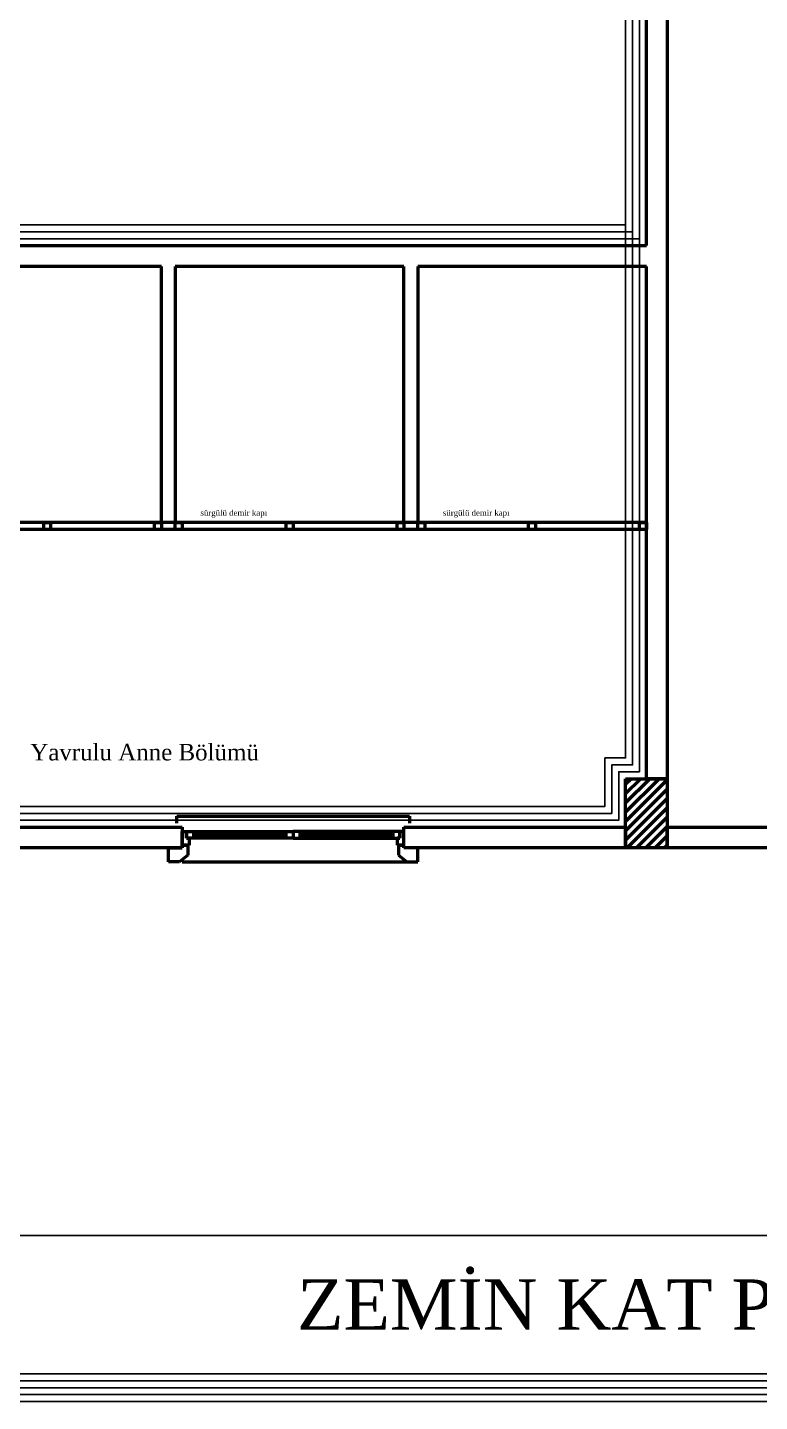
# Model space of a CAD drawing. Header units: millimetres. Extents: x 2046 to 14753, y 2361 to 29276.
# Drawn here: x 3858 to 4387, y 17176 to 18168 of the extents above; entities that cross this region are included whole.
import ezdxf

# ---------------------------------------------------------------- set-up
doc = ezdxf.new("R2010")
doc.units = ezdxf.units.MM
doc.layers.add('A.O. DUVAR', color=7, linetype='Continuous', lineweight=50)
doc.layers.add('yazi', color=251, linetype='Continuous', lineweight=25)
for name, color, linetype in [('BLK-DATA', 2, 'Continuous'), ('telefon', 6, 'Continuous'), ('tv', 4, 'Continuous')]:
    doc.layers.add(name, color=color, linetype=linetype)
doc.styles.add('A.O. MALZEME', font='times.ttf', dxfattribs={"height": 10})
doc.styles.add('Elektrik Yazı', font='times.ttf')

msp = doc.modelspace()

# ---------------------------------------------------------------- linework, layer by layer
at = {"layer": 'A.O. DUVAR'}
for p, q in [((4304.96, 18010.858), (4304.96, 18370.858)), ((4319.96, 18370.858), (4319.96, 17625.858)), ((3789.96, 18010.858), (4304.96, 18010.858)), ((3954.96, 17995.858), (3789.96, 17995.858)), ((3954.96, 17810.858), (3954.96, 17995.858)), ((4129.96, 17995.858), (3964.96, 17995.858)), ((3964.96, 17995.858), (3964.96, 17810.858)), ((4129.96, 17810.858), (4129.96, 17995.858)), ((4304.96, 17995.858), (4139.96, 17995.858)), ((4139.96, 17995.858), (4139.96, 17810.858)), ((4304.96, 17625.858), (4304.96, 17995.858)), ((4304.96, 17810.858), (3434.96, 17810.858)), ((4304.96, 17805.858), (3434.96, 17805.858)), ((3869.96, 17810.858), (3874.96, 17810.858)), ((3869.96, 17805.858), (3869.96, 17810.858)), ((3874.96, 17805.858), (3869.96, 17805.858)), ((3874.96, 17810.858), (3874.96, 17805.858)), ((3949.96, 17810.858), (3954.96, 17810.858)), ((3949.96, 17805.858), (3949.96, 17810.858)), ((3954.96, 17805.858), (3949.96, 17805.858)), ((3954.96, 17810.858), (3954.96, 17805.858)), ((3964.96, 17810.858), (3954.96, 17810.858)), ((3964.96, 17810.858), (3969.96, 17810.858)), ((3964.96, 17805.858), (3964.96, 17810.858)), ((3969.96, 17805.858), (3964.96, 17805.858)), ((3969.96, 17810.858), (3969.96, 17805.858)), ((4044.96, 17810.858), (4049.96, 17810.858)), ((4044.96, 17805.858), (4044.96, 17810.858)), ((4049.96, 17805.858), (4044.96, 17805.858)), ((4049.96, 17810.858), (4049.96, 17805.858)), ((4124.96, 17810.858), (4129.96, 17810.858)), ((4124.96, 17805.858), (4124.96, 17810.858)), ((4129.96, 17805.858), (4124.96, 17805.858)), ((4129.96, 17810.858), (4129.96, 17805.858)), ((4139.96, 17810.858), (4129.96, 17810.858)), ((4139.96, 17810.858), (4144.96, 17810.858)), ((4139.96, 17805.858), (4139.96, 17810.858)), ((4144.96, 17805.858), (4139.96, 17805.858)), ((4144.96, 17810.858), (4144.96, 17805.858)), ((4219.96, 17810.858), (4224.96, 17810.858)), ((4219.96, 17805.858), (4219.96, 17810.858)), ((4224.96, 17805.858), (4219.96, 17805.858)), ((4224.96, 17810.858), (4224.96, 17805.858)), ((4299.96, 17810.858), (4304.96, 17810.858)), ((4299.96, 17805.858), (4299.96, 17810.858)), ((4304.96, 17805.858), (4299.96, 17805.858)), ((4304.96, 17810.858), (4304.96, 17805.858)), ((4289.96, 17575.858), (4289.96, 17625.858)), ((4289.96, 17625.858), (4319.96, 17625.858)), ((4301.96, 17625.858), (4304.96, 17625.858)), ((4319.96, 17625.858), (4304.96, 17625.858)), ((4319.96, 17625.858), (4319.96, 17575.858)), ((3965.96, 17593.858), (3965.96, 17598.858)), ((3965.96, 17598.858), (4133.96, 17598.858)), ((3965.96, 17593.858), (3965.96, 17598.858)), ((3965.96, 17598.858), (4133.96, 17598.858)), ((4133.96, 17598.858), (4133.96, 17593.858)), ((4133.96, 17598.858), (4133.96, 17593.858)), ((3769.96, 17590.858), (3969.96, 17590.858)), ((3969.96, 17590.858), (3969.96, 17575.858)), ((3969.96, 17577.858), (3969.96, 17587.858)), ((3969.96, 17587.858), (3972.96, 17587.858)), ((3969.96, 17577.858), (3969.96, 17587.858)), ((3969.96, 17587.858), (3972.96, 17587.858)), ((3972.96, 17587.858), (3972.96, 17582.858)), ((3972.96, 17587.858), (3977.96, 17587.858)), ((3972.96, 17582.858), (3972.96, 17587.858)), ((3972.96, 17587.858), (3972.96, 17582.858)), ((3972.96, 17587.858), (3977.96, 17587.858)), ((3972.96, 17582.858), (3972.96, 17587.858)), ((3977.96, 17587.858), (4044.96, 17587.858)), ((3977.96, 17587.858), (3977.96, 17582.858)), ((3977.96, 17587.858), (4044.96, 17587.858)), ((3977.96, 17587.858), (3977.96, 17582.858)), ((3977.96, 17586.358), (4044.96, 17586.358)), ((3977.96, 17586.358), (4044.96, 17586.358)), ((3977.96, 17585.358), (4044.96, 17585.358)), ((3977.96, 17585.358), (4044.96, 17585.358)), ((3977.96, 17584.358), (4044.96, 17584.358)), ((3977.96, 17584.358), (4044.96, 17584.358)), ((4044.96, 17587.858), (4049.96, 17587.858)), ((4044.96, 17582.858), (4044.96, 17587.858)), ((4044.96, 17587.858), (4049.96, 17587.858)), ((4044.96, 17582.858), (4044.96, 17587.858)), ((4049.96, 17587.858), (4049.96, 17582.858)), ((4054.96, 17587.858), (4049.96, 17587.858)), ((4049.96, 17587.858), (4049.96, 17582.858)), ((4049.96, 17587.858), (4049.96, 17582.858)), ((4054.96, 17587.858), (4049.96, 17587.858)), ((4049.96, 17587.858), (4049.96, 17582.858)), ((4121.96, 17587.858), (4054.96, 17587.858)), ((4054.96, 17582.858), (4054.96, 17587.858)), ((4121.96, 17587.858), (4054.96, 17587.858)), ((4054.96, 17582.858), (4054.96, 17587.858)), ((4121.96, 17586.358), (4054.96, 17586.358)), ((4121.96, 17586.358), (4054.96, 17586.358)), ((4121.96, 17585.358), (4054.96, 17585.358)), ((4121.96, 17585.358), (4054.96, 17585.358)), ((4121.96, 17584.358), (4054.96, 17584.358)), ((4121.96, 17584.358), (4054.96, 17584.358)), ((4126.96, 17587.858), (4121.96, 17587.858)), ((4121.96, 17587.858), (4121.96, 17582.858)), ((4126.96, 17587.858), (4121.96, 17587.858)), ((4121.96, 17587.858), (4121.96, 17582.858)), ((4129.96, 17587.858), (4126.96, 17587.858)), ((4126.96, 17587.858), (4126.96, 17582.858)), ((4126.96, 17582.858), (4126.96, 17587.858)), ((4129.96, 17587.858), (4126.96, 17587.858)), ((4126.96, 17587.858), (4126.96, 17582.858)), ((4126.96, 17582.858), (4126.96, 17587.858)), ((4129.96, 17575.858), (4129.96, 17590.858)), ((4129.96, 17590.858), (4289.96, 17590.858)), ((4129.96, 17577.858), (4129.96, 17587.858)), ((4129.96, 17577.858), (4129.96, 17587.858)), ((4289.96, 17590.858), (4289.96, 17575.858)), ((4319.96, 17590.858), (4322.96, 17590.858)), ((4319.96, 17575.858), (4319.96, 17590.858)), ((4319.96, 17590.858), (4499.96, 17590.858)), ((3969.96, 17575.858), (3769.96, 17575.858)), ((3974.96, 17577.858), (3969.96, 17577.858)), ((3974.96, 17577.858), (3969.96, 17577.858)), ((3972.96, 17582.858), (3974.96, 17582.858)), ((3977.96, 17582.858), (3972.96, 17582.858)), ((3972.96, 17582.858), (3974.96, 17582.858)), ((3977.96, 17582.858), (3972.96, 17582.858)), ((3974.96, 17582.858), (3974.96, 17577.858)), ((3974.96, 17582.858), (3974.96, 17577.858)), ((4044.96, 17582.858), (3977.96, 17582.858)), ((4044.96, 17582.858), (3977.96, 17582.858)), ((4049.96, 17582.858), (4044.96, 17582.858)), ((4049.96, 17582.858), (4044.96, 17582.858)), ((4049.96, 17582.858), (4054.96, 17582.858)), ((4049.96, 17582.858), (4054.96, 17582.858)), ((4054.96, 17582.858), (4121.96, 17582.858)), ((4054.96, 17582.858), (4121.96, 17582.858)), ((4121.96, 17582.858), (4126.96, 17582.858)), ((4121.96, 17582.858), (4126.96, 17582.858)), ((4126.96, 17582.858), (4124.96, 17582.858)), ((4124.96, 17582.858), (4124.96, 17577.858)), ((4126.96, 17582.858), (4124.96, 17582.858)), ((4124.96, 17582.858), (4124.96, 17577.858)), ((4124.96, 17577.858), (4129.96, 17577.858)), ((4124.96, 17577.858), (4129.96, 17577.858)), ((4289.96, 17575.858), (4129.96, 17575.858)), ((4319.96, 17575.858), (4289.96, 17575.858)), ((4499.96, 17575.858), (4319.96, 17575.858)), ((3969.946, 17565.858), (4131.975, 17565.858)), ((3969.946, 17565.858), (4131.975, 17565.858))]:
    msp.add_line(p, q, dxfattribs=at)
at = {"layer": 'A.O. DUVAR', "linetype": 'Continuous', "ltscale": 10}
for p, q in [((4289.96, 17621.944), (4293.875, 17625.858)), ((4289.96, 17615.209), (4300.61, 17625.858)), ((4289.96, 17608.474), (4307.345, 17625.858)), ((4289.96, 17601.738), (4314.08, 17625.858)), ((4289.96, 17595.003), (4319.96, 17625.003)), ((4290.447, 17625.798), (4290.447, 17625.798)), ((4297.182, 17625.798), (4297.182, 17625.798)), ((4303.917, 17625.798), (4303.917, 17625.798)), ((4310.652, 17625.798), (4310.652, 17625.798)), ((4317.387, 17625.798), (4317.387, 17625.798)), ((4289.96, 17588.268), (4319.96, 17618.268)), ((4290.447, 17619.063), (4290.447, 17619.063)), ((4293.814, 17622.43), (4293.814, 17622.43)), ((4293.814, 17615.695), (4293.814, 17615.695)), ((4297.182, 17619.063), (4297.182, 17619.063)), ((4300.549, 17622.43), (4300.549, 17622.43)), ((4300.549, 17615.695), (4300.549, 17615.695)), ((4303.917, 17619.063), (4303.917, 17619.063)), ((4307.285, 17622.43), (4307.285, 17622.43)), ((4307.285, 17615.695), (4307.285, 17615.695)), ((4310.652, 17619.063), (4310.652, 17619.063)), ((4314.02, 17622.43), (4314.02, 17622.43)), ((4314.02, 17615.695), (4314.02, 17615.695)), ((4317.387, 17619.063), (4317.387, 17619.063)), ((4289.96, 17581.533), (4319.96, 17611.533)), ((4290.447, 17612.327), (4290.447, 17612.327)), ((4290.447, 17605.592), (4290.447, 17605.592)), ((4291.021, 17575.858), (4319.96, 17604.798)), ((4293.814, 17608.96), (4293.814, 17608.96)), ((4297.182, 17612.327), (4297.182, 17612.327)), ((4297.182, 17605.592), (4297.182, 17605.592)), ((4300.549, 17608.96), (4300.549, 17608.96)), ((4303.917, 17612.327), (4303.917, 17612.327)), ((4303.917, 17605.592), (4303.917, 17605.592)), ((4307.285, 17608.96), (4307.285, 17608.96)), ((4310.652, 17612.327), (4310.652, 17612.327)), ((4310.652, 17605.592), (4310.652, 17605.592)), ((4314.02, 17608.96), (4314.02, 17608.96)), ((4317.387, 17612.327), (4317.387, 17612.327)), ((4317.387, 17605.592), (4317.387, 17605.592)), ((4290.447, 17598.857), (4290.447, 17598.857)), ((4293.814, 17602.225), (4293.814, 17602.225)), ((4293.814, 17595.489), (4293.814, 17595.489)), ((4297.182, 17598.857), (4297.182, 17598.857)), ((4297.756, 17575.858), (4319.96, 17598.062)), ((4300.549, 17602.225), (4300.549, 17602.225)), ((4300.549, 17595.489), (4300.549, 17595.489)), ((4303.917, 17598.857), (4303.917, 17598.857)), ((4307.285, 17602.225), (4307.285, 17602.225)), ((4307.285, 17595.489), (4307.285, 17595.489)), ((4310.652, 17598.857), (4310.652, 17598.857)), ((4314.02, 17602.225), (4314.02, 17602.225)), ((4314.02, 17595.489), (4314.02, 17595.489)), ((4317.387, 17598.857), (4317.387, 17598.857)), ((4290.447, 17592.122), (4290.447, 17592.122)), ((4290.447, 17585.387), (4290.447, 17585.387)), ((4293.814, 17588.754), (4293.814, 17588.754)), ((4297.182, 17592.122), (4297.182, 17592.122)), ((4297.182, 17585.387), (4297.182, 17585.387)), ((4300.549, 17588.754), (4300.549, 17588.754)), ((4303.917, 17592.122), (4303.917, 17592.122)), ((4303.917, 17585.387), (4303.917, 17585.387)), ((4304.492, 17575.858), (4319.96, 17591.327)), ((4307.285, 17588.754), (4307.285, 17588.754)), ((4310.652, 17592.122), (4310.652, 17592.122)), ((4310.652, 17585.387), (4310.652, 17585.387)), ((4311.227, 17575.858), (4319.96, 17584.592)), ((4314.02, 17588.754), (4314.02, 17588.754)), ((4317.387, 17592.122), (4317.387, 17592.122)), ((4317.387, 17585.387), (4317.387, 17585.387)), ((4290.447, 17578.651), (4290.447, 17578.651)), ((4293.814, 17582.019), (4293.814, 17582.019)), ((4297.182, 17578.651), (4297.182, 17578.651)), ((4300.549, 17582.019), (4300.549, 17582.019)), ((4303.917, 17578.651), (4303.917, 17578.651)), ((4307.285, 17582.019), (4307.285, 17582.019)), ((4310.652, 17578.651), (4310.652, 17578.651)), ((4314.02, 17582.019), (4314.02, 17582.019)), ((4317.387, 17578.651), (4317.387, 17578.651)), ((4317.962, 17575.858), (4319.96, 17577.857))]:
    msp.add_line(p, q, dxfattribs=at)
at = {"layer": 'A.O. DUVAR', "ltscale": 100}
for p, q in [((3959.96, 17565.858), (3959.96, 17575.858)), ((3959.96, 17575.858), (3969.96, 17575.858)), ((3959.96, 17565.858), (3959.96, 17575.858)), ((3959.96, 17575.858), (3969.96, 17575.858)), ((3969.96, 17575.858), (3969.96, 17577.858)), ((3969.96, 17577.858), (3973.96, 17577.858)), ((3969.96, 17575.858), (3969.96, 17577.858)), ((3969.96, 17577.858), (3973.96, 17577.858)), ((3973.96, 17577.858), (3973.96, 17570.656)), ((3973.96, 17577.858), (3973.96, 17570.656)), ((4129.96, 17577.858), (4125.96, 17577.858)), ((4125.96, 17577.858), (4125.96, 17570.656)), ((4129.96, 17577.858), (4125.96, 17577.858)), ((4125.96, 17577.858), (4125.96, 17570.656)), ((4129.96, 17575.858), (4129.96, 17577.858)), ((4129.96, 17575.858), (4129.96, 17577.858)), ((4139.96, 17575.858), (4129.96, 17575.858)), ((4139.96, 17575.858), (4129.96, 17575.858)), ((4139.96, 17565.858), (4139.96, 17575.858)), ((4139.96, 17565.858), (4139.96, 17575.858)), ((3967.946, 17565.858), (3959.96, 17565.858)), ((3967.946, 17565.858), (3959.96, 17565.858)), ((3973.96, 17570.656), (3967.946, 17565.858)), ((3973.96, 17570.656), (3967.946, 17565.858)), ((4125.96, 17570.656), (4131.975, 17565.858)), ((4125.96, 17570.656), (4131.975, 17565.858)), ((4131.975, 17565.858), (4139.96, 17565.858)), ((4131.975, 17565.858), (4139.96, 17565.858))]:
    msp.add_line(p, q, dxfattribs=at)
at = {"layer": 'BLK-DATA'}
for points in [[(4329.96, 18815.86), (4364.96, 18815.86), (4364.96, 18415.86), (4274.96, 18415.86), (4274.96, 18355.86), (4289.96, 18355.86), (4289.96, 18025.86), (3424.532, 18025.86)], [(4289.96, 18025.86), (4289.96, 17640.86), (4274.96, 17640.86), (4274.96, 17605.86), (3784.96, 17605.86), (3784.96, 17640.86), (3724.96, 17640.86), (3724.96, 17605.86), (3532.86, 17605.86)]]:
    msp.add_lwpolyline(points, dxfattribs=at)
at = {"layer": 'telefon'}
for points in [[(4324.96, 18810.86), (4359.96, 18810.86), (4359.96, 18410.86), (4279.96, 18410.86), (4279.96, 18360.86), (4294.96, 18360.86), (4294.96, 18020.86), (3405.817, 18020.86), (3405.817, 18035.204)], [(4294.96, 18020.86), (4294.96, 17635.86), (4279.96, 17635.86), (4279.96, 17600.86), (3779.96, 17600.86), (3779.96, 17635.86), (3729.96, 17635.86), (3729.96, 17600.86), (3514.881, 17600.86), (3514.881, 17614.489)]]:
    msp.add_lwpolyline(points, dxfattribs=at)
at = {"layer": 'tv'}
msp.add_line((3386.965, 18015.858), (4299.96, 18015.858), dxfattribs=at)
msp.add_lwpolyline([(4319.96, 18805.86), (4349.96, 18805.86), (4354.96, 18805.86), (4354.96, 18405.86), (4284.96, 18405.86), (4284.96, 18365.86), (4299.96, 18365.86), (4299.96, 17630.86), (4284.96, 17630.86), (4284.96, 17595.86), (3774.96, 17595.86), (3774.96, 17630.86), (3734.96, 17630.86), (3734.96, 17595.86), (3502.46, 17595.86), (3496.029, 17595.86), (3496.029, 17613.973)], dxfattribs=at)
at = {"layer": 'yazi'}
msp.add_line((3020.515, 17296.122), (11459.215, 17296.122), dxfattribs=at)
for points in [[(3020.515, 17196.122), (11459.215, 17196.122)], [(3020.515, 17191.122), (11459.215, 17191.122)], [(3020.515, 17186.122), (11459.215, 17186.122)], [(3020.515, 17181.122), (11459.215, 17181.122)], [(3020.515, 17176.122), (11459.215, 17176.122)]]:
    msp.add_lwpolyline(points, dxfattribs=at)

# ---------------------------------------------------------------- texts
at = {"layer": 'A.O. DUVAR', "style": 'A.O. MALZEME'}
for s, height, p in [('sürgülü demir kapı', 4.21426, (3983.096, 17815.822, 2.634)), ('sürgülü demir kapı', 4.21426, (4158.096, 17815.822, 2.634)), ('Yavrulu Anne Bölümü', 11.91743, (3860.275, 17639.094))]:
    msp.add_text(s, height=height, dxfattribs=at).set_placement(p)
at = {"layer": 'yazi', "lineweight": 30, "insert": (4052.909, 17264.329), "char_height": 36.27535, "width": 737.82109, "attachment_point": 1, "style": 'Elektrik Yazı'}
msp.add_mtext('ZEMİN KAT PLANI', dxfattribs=at)

doc.saveas('drawing.dxf')
